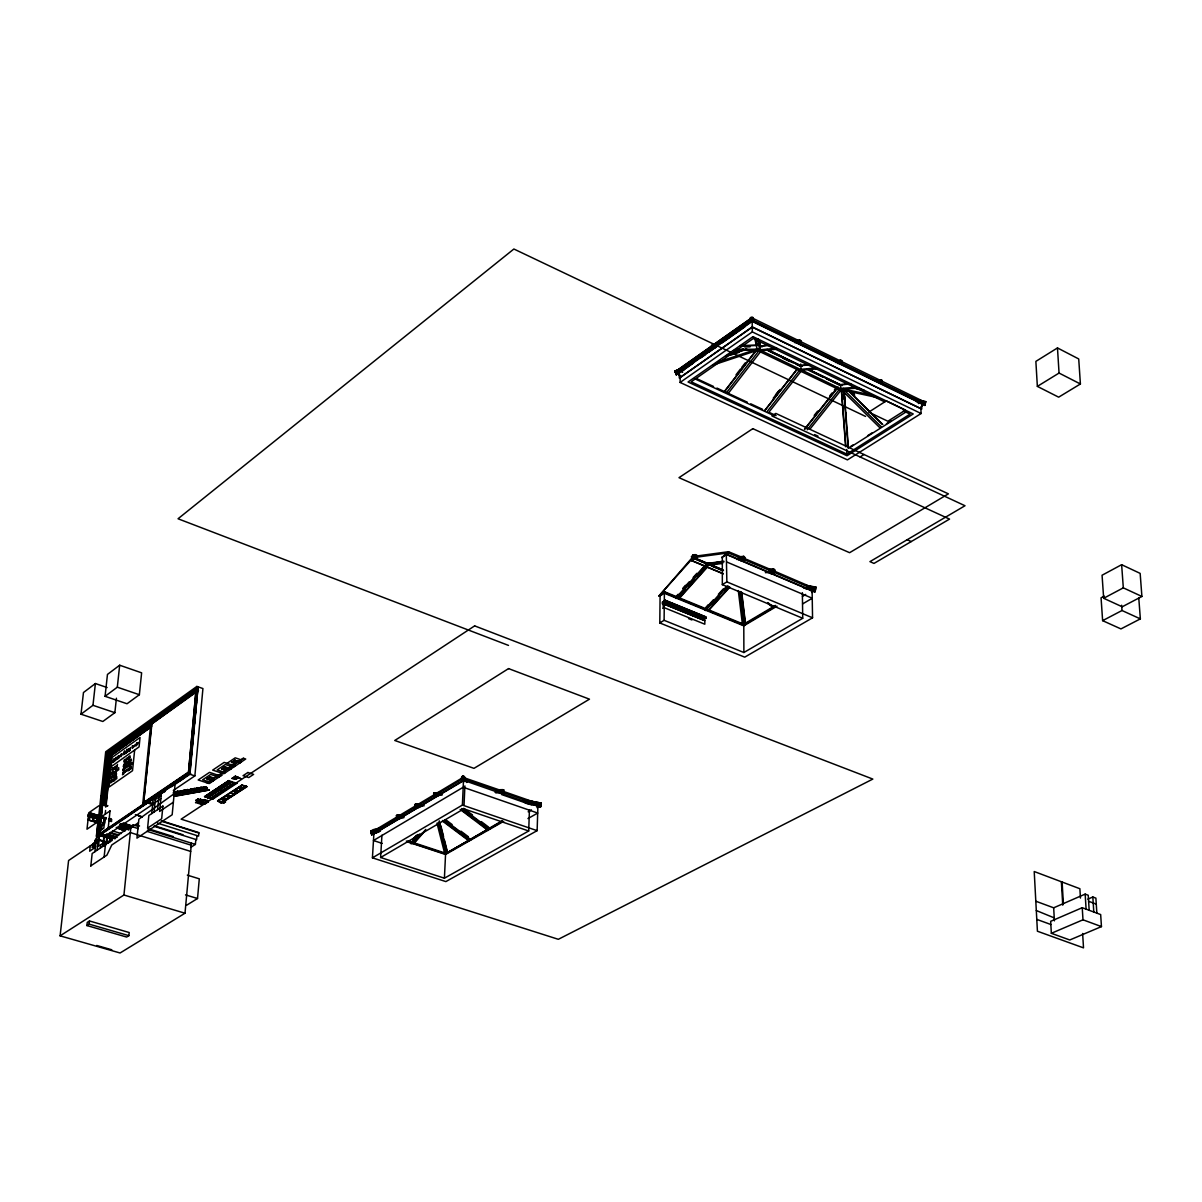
<?xml version="1.0" encoding="UTF-8"?>
<svg xmlns="http://www.w3.org/2000/svg" width="1202" height="1202" viewBox="0 0 1202 1202"><rect width="100%" height="100%" fill="white"/><g stroke="black" fill="none" stroke-linecap="round" stroke-linejoin="round"><path stroke-width="1.5" d="M100.683 826.255L102.696 824.031M802.365 592.691L802.726 618.279L722.327 584.653L722.327 557.187M173.839 793.575L173.809 795.108L175.762 795.799L209.223 790.014L175.808 796.115L173.524 795.393M664.811 602.112L665.187 600.399L705.679 616.942L705.739 618.519L705.739 616.806L665.262 600.264L662.317 602.082L662.302 603.81L664.886 601.811M174.515 791.923L177.025 792.674M704.537 618.234L705.679 616.942M663.173 604.471L664.33 603.765L704.823 620.277L704.823 624.214L664.225 607.671L663.203 608.302M663.669 602.908L664.03 601.962L704.327 618.068M177.355 791.247L175.161 792.073M177.46 791.322L180.991 791.757L179.624 791.532M177.821 791.262L179.789 792.193L176.198 792.403L177.791 792.388M698.227 556.18L693.148 554.783L691.36 556.781L692.006 557.863M679.776 377.804L752.287 327.154L921.288 408.875M920.897 408.89L921.078 413.518L847.44 459.885L680.137 382.446L680.167 377.774M181.833 790.901L184.522 790.03M752.212 326.869L921.769 409.071L921.814 403.436L752.152 320.934L679.1 372.395L679.295 378.059L752.242 326.914M184.146 790.15L186.475 791.021L182.869 791.232L184.567 791.352M726.834 554.377L721.651 557.623L726.293 554.107L812.116 590.708L812.552 617.813L744.729 657.148L659.793 622.952L660.093 595.861L665.052 591.955L743.662 624.229L775.425 605.417M662.377 594.524L662.377 593.623M663.339 604.381L663.143 608.422L664.285 607.716M663.219 602.382L663.414 601.496M663.459 601.781L663.684 604.846L663.955 602.728M664.12 604.05L704.763 620.638L664.255 604.215L663.249 604.846M664.165 601.03L705.739 618.519M659.793 622.952L664.105 620.307L664.39 593.262L743.798 625.836L777.018 606.169M660.093 595.952L665.052 591.955M665.262 600.264L665.067 602.082M105.235 819.614L104.364 818.832M190.532 790.646L190.487 792.193L192.62 793.125M184.507 790.09L187.046 790.916M379.937 828.463C366.745 829.049 368.503 836.802 380.508 830.852M197.549 787.791L195.926 788.587L198.405 788.843M194.589 788.347L199.878 788.662L197.819 787.626M193.732 789.744L191.073 788.797M111.47 821.221L109.427 820.26M463.867 781.721L461.598 779.061L462.695 778.806L462.424 777.769L435.605 793.861L435.86 794.883L462.71 778.836L461.568 777.228L461.823 779.813L464.393 779.707L464.558 777.108M207.225 787.656C204.205 786.153 201.605 787.355 205.121 787.671M536.933 805.776L537.91 806.196L537.129 830.657L445.867 881.592L372.425 857.837L373.882 833.767L463.927 780.534M381.935 835.195L380.613 857.507L444.409 878.196L528.715 830.988L529.421 810.013M372.425 857.837L462.394 805.07L463.506 780.278L537.91 806.272M464.032 805.28L464.904 785.913M406.321 841.069L445.326 853.946L502.271 820.696M444.409 878.196L445.551 854.472L503.683 821.342M90.135 813.018L100.427 816.248L90.18 812.913C89.294 816.804 84.14 814.911 95.093 817.796M184.853 792.974L185.303 792.974A2.599 1.112 5.1 0 0 186.46 792.524L186.611 792.403A2.344 1.007 5.1 0 0 186.731 792.208L186.535 791.787M194.784 791.201L195.46 791.201A2.464 1.067 5 0 0 196.347 790.871A2.674 1.157 5 0 0 196.797 790.39L196.572 790.03M103.748 822.709L104.559 818.953M186.52 905.286L197.519 898.51L199.292 878.827L187.332 875.146M190.727 847.395L195.385 844.405L195.836 839.462M197.008 835.6L196.632 839.717L153.826 826.225M99.856 834.458L189.495 773.727L197.909 688.641L197.203 687.559L198.075 686.853L105.956 753.624L107.534 753.609L197.398 689.016M160.452 793.651L189.781 773.788L191.659 753.549M192.004 749.868L192.861 740.672M193.206 736.991L194.063 727.796M194.408 724.115L196.467 702.043M196.812 698.362L197.669 689.167M197.909 688.641L189.931 774.283L171.495 786.769M173.328 790.435L194.859 775.906L202.928 688.551L196.858 686.432L105.716 751.746L96.551 836.322L188.684 773.878L196.858 686.432M93.395 846.524L92.854 843.744L94.988 842.317L95.394 839.762L95.048 842.647L68.589 860.512L60.1 935.847L120.08 952.991L185.003 913.219L191.434 843.158M188.534 772.06L195.866 691.976L188.534 772.06L143.654 802.455L151.918 723.784L195.986 692.322M175.207 783.028L172.171 814.761L136.953 838.125L138.876 819.163L175.101 793.019L173.328 792.388M536.633 806.422L540.449 807.158L541.185 803.086L522.81 799.51M157.612 809.637L159.145 793.891M161.489 792.313L159.626 811.425L173.358 802.23M151.752 813.559L153.315 797.858M155.058 796.671L154.757 799.811L161.188 795.454M154.096 811.981L155.644 796.28M135.991 824.647L139.537 825.969M128.884 935.667L129.215 932.527L89.474 920.972L87.25 922.385L86.905 925.555L126.646 937.049L128.884 935.667L89.143 924.128L86.905 925.555M142.602 805.505L150.896 722.702L152.504 723.243M143.639 803.041L188.819 772.39L143.609 803.131L151.662 723.409M134.654 750.033L132.52 770.707L108.991 787.115L112.192 757.32L140.048 737.502L139.071 746.908L111.185 766.636M136.367 745.766L136.622 743.167M60.1 935.847L123.941 895.009L130.988 826.33L138.305 828.629M133.016 826.961L133.227 824.888L138.515 826.54M124.542 750.919L124.452 754.18M124.948 753.849L125.233 751.25M123.49 770.317L123.761 767.702L122.92 770.121M124.602 763.796L124.497 765.809L125.083 764.953M125.399 759.499L125.309 761.527L125.879 760.671M124.061 773.667L124.332 771.038L123.836 771.939M125.038 765.509L125.263 763.33M125.834 761.212L126.06 759.048M126.465 752.768L126.841 749.297M125.549 765.824L125.864 762.909M127.187 752.272L127.457 749.672M126.45 760.776L127.096 757.696M127.908 751.761L128.178 749.162M126.886 764.202L127.111 762.023M128.704 751.19L128.884 748.816L128.178 749.657M128.614 756.554L128.359 759.318M127.923 770.963L128.148 768.784M128.854 762.819L129.08 760.641M130.477 747.524L129.38 751.34M128.659 766.696L128.884 764.517M129.621 758.537L129.921 755.622M128.584 770.497L128.734 768.499L128.088 769.34M129.531 762.338L129.681 760.355L129.02 761.197M129.32 766.23L129.47 764.247L128.824 765.073M129.26 770.031L129.41 768.033L128.764 768.874M130.192 761.873L130.342 759.889L129.696 760.716M129.996 765.764L130.147 763.781L129.5 764.607M129.846 769.611L130.071 767.432M130.582 765.343L130.808 763.165M130.522 769.145L131.183 766.666L131.183 768.679M131.258 764.878L131.919 762.399L131.919 764.412M139.357 694.726L141.626 672.835L119.674 665.217L107.459 674.427L105.07 696.304L127.036 703.756L139.357 694.726L117.315 687.183L105.07 696.304M104.814 845.862L105.04 843.804M111.606 782.367L111.891 779.722M112.823 774.088L113.048 771.924M113.349 770.016L113.574 767.853M104.123 857.011L105.445 844.615L92.163 853.525L90.796 866.071M113.018 777.664L113.243 775.5M106.001 844.871L106.918 836.246L115.347 838.35M106.738 842.782L107.474 835.871M113.334 781.165L113.574 779.001M114.746 769.025A12.576 5.093 -71.3 0 1 114.791 768.499L114.791 767.041L114.28 767.762M115.948 757.395L116.053 760.04M114.445 775.14L113.724 777.078L114.581 773.878M115.287 768.649L115.512 766.485M114.821 778.115L113.859 781.18M115.152 773.788L115.242 776.011M115.482 772.225L115.783 769.31M115.948 768.183L116.038 766.14L115.452 767.026M115.167 779.888L115.482 776.973M115.632 775.831L115.948 772.916M116.294 769.656L116.188 771.669L116.759 770.813M117.886 758.853L118.157 756.268M115.828 779.422L115.918 777.378L115.347 778.265M116.294 775.365L116.459 773.382L115.873 774.073M116.699 771.353L116.94 769.19M117.36 765.659L116.639 767.597L117.496 764.397M109.833 841.866L110.389 836.577M116.714 776.417L116.789 778.641M110.223 840.168L110.599 836.637L109.923 837.088M118.863 758.162L119.133 755.577M118.667 767.597L118.758 769.806M121.011 756.644L121.282 754.06M95.228 845.412L95.875 839.056L97.362 836.201L100.923 805.415M95.439 845.352L92.133 847.575L92.704 844.24M95.619 843.038L93.395 844.555L96.671 842.933L95.258 842.497L95.829 839.462M94.913 851.677L95.965 842.031M101.058 797.287L101.629 795.258M97.647 833.617L97.723 834.819M102.41 796.58L101.479 798.684M97.407 836.502L97.407 837.148M104.153 794.252L101.719 795.949L101.284 802.004M97.708 835.375L98.354 832.971M106.708 753.864L98.038 833.933M97.978 835.901L101.178 805.235M102.35 795.454L101.554 801.824M98.309 834.819L98.369 836.547M101.133 809.427L107.173 753.534M89.143 924.128L89.474 920.972M97.122 850.19L98.128 840.949M102.11 803.853L107.534 753.609M103.312 794.086L102.726 801.013M98.985 836.066L99.12 835.285M99.12 834.413L99.45 833.662M100.938 832.956L189.24 773.096L197.008 689.873L108.09 753.444L99.481 832.971M104.724 836.352L99.496 834.759L102.621 804.243L107.955 805.746M103.868 794.507L102.981 800.832M99.781 831.994L98.579 846.163L103.026 843.188L106.542 844.27M103.522 797.272L104.273 793.425M100.006 834.684L99.946 835.48M103.943 799.195L104.739 791.833M105.13 788.151L105.926 780.789M106.317 777.108L107.113 769.746M107.519 766.065L108.3 758.717M101.163 826.18L100.713 830.251L103.823 828.148L104.739 819.268M150.1 724.791L109.397 753.864L103.868 805.13L107.339 806.181L102.17 804.544L98.339 839.747L94.808 842.121L98.248 839.612M101.599 829.65L102.05 825.564M117.315 687.183L119.674 665.217M102.726 825.098L103.612 821.898M104.664 805.13L110.208 753.624L150.821 724.626M100.442 847.966L100.803 844.675M102.786 824.903L103.071 822.333M105.025 805.49L110.539 754.24L151.422 725.242M107.128 687.544L95.394 683.532L83.464 692.532L81 714.198L102.831 721.485L114.866 712.681L116.414 698.212M104.544 818.862L103.477 822.784L104.664 821.943M105.19 805.55L110.689 754.3M105.641 806.858L111.26 754.946L150.581 726.909M104.138 822.243L103.928 824.211L104.424 822.243M105.19 814.16L105.581 810.479M105.986 806.797L111.501 755.322L150.22 727.721M104.484 824.106L104.709 819.674M102.666 846.478L104.153 835.15L103.071 845.156M110.764 782.953L111.05 780.308M111.636 774.929L112.432 772L111.756 773.697M88.948 813.844L88.813 816.849L89.444 813.499L99.796 816.699M89.489 813.469L89.985 814.31M89.534 817.12L89.203 820.185L89.91 817.044M93.065 817.105L92.719 820.23L98.309 821.507M90.27 845.877L89.684 851.196L95.379 847.365M95.544 816.398L93.591 815.467M94.718 844.435L94.402 846.839M81 714.198L92.96 705.304L95.394 683.532M94.928 817.946L88.062 815.797L88.227 814.265L90.18 812.913M127.743 762.489C129.681 758.762 126.375 764.878 128.404 762.729M130.808 760.325C132.716 756.449 129.47 762.804 131.484 760.565M112.237 780.834C114.16 777.123 110.884 783.193 112.898 781.075M116.564 758.477C118.878 754.03 114.941 761.317 117.36 758.762M811.08 591.114L814.971 591.79L815.827 587.072L806.527 585.464M924.669 405.405L925.81 401.618L918.223 399.92M112.838 775.335L111.44 778.761L111.365 776.372M815.677 589.401L814.716 591.745L815.572 587.027L815.857 588.018M814.971 591.79L815.196 587.628M769.55 569.417L773.382 568.937L771.789 572.197L774.313 573.189L770.557 573.639M774.043 572.437L774.313 571.235M774.148 573.204L774.479 569.417L772.42 569.447M723.499 570.244L709.631 564.459L706.34 566.503M738.133 557.022L743.768 556.286L742.16 559.561L738.509 560.042M742.941 559.17L743.212 557.968M743.843 559.396L744.113 558.194M744.549 560.583L745.345 557.788L743.602 556.316M708.849 563.783L708.654 564.7L709.631 564.579L694.771 558.314L691.571 560.673L692.277 558.72M728.277 552.92L728.547 551.703L743.512 557.923L743.227 559.14L728.277 552.92L693.855 557.533L722.552 569.643M707.001 564.008L693.794 558.434L694.921 554.798M707.152 563.468L723.829 561.169M707.647 563.407L723.92 561.935M525.815 802.711L540.254 805.52C541.396 799.27 541.125 808.901 539.848 806.001L540.524 803.657M540.449 807.158L540.329 804.288M523.651 802.11L540.239 805.325L540.074 804.183L502.962 791.247M495.81 792.659L501.55 792.524L502.872 789.639L495.6 789.834M502.406 791.051L502.151 792.103L463.521 778.716M503.217 791.247L503.773 792.584M503.593 793.275L503.773 789.999M464.047 778.821L464.288 777.814L502.661 791.051L501.595 791.817M125.023 759.318L124.257 762.308L124.031 760.025M402.745 814.866L397.021 815.196L398.343 817.916L396.87 818.787L396.51 815.587M419.077 807.534L415.201 807.744L415.021 804.514M440.112 792.539L434.358 792.839L435.71 795.589L434.012 796.505L433.652 793.26L435.109 793.23M434.192 796.505L433.832 793.245M815.827 587.072L814.956 589.506L803.627 587.538M879.804 380.223L879.383 381.695L841.37 363.184L841.956 361.682M880.255 379.832L879.293 382.627L880.074 379.832L881.907 380.208L880.705 379.727M882.328 380.839L881.366 383.633L881.727 380.223M839.958 360.284L839.327 363.094L839.958 360.284L841.806 360.675L837.974 361.006M122.754 772.616L123.4 771.804L122.499 774.749L123.295 774.208M798.293 342.224L798.879 340.707M798.999 340.331L798.188 343.171L799.811 340.211L801.313 341.368L800.517 344.208M835.54 362.478L839.432 362.148L800.442 343.276L801.043 341.759M800.727 364.056L800.262 365.663L809.908 364.957M113.739 771.954L114.46 771.789A2.073 0.841 -71.3 0 1 114.385 772.36L113.619 772.886A1.938 0.781 -71.3 0 1 113.664 772.345M127.217 758.747L127.953 758.567A2.073 0.841 -71.2 0 1 127.878 759.138L127.096 759.679A1.953 0.796 -71.2 0 1 127.142 759.138M759.363 342.946L759.649 346.131L769.205 345.049M105.761 818.968L106.137 817.751M111.455 821.582L109.352 820.936L110.659 818.487M110.404 820.41L111.065 819.283M93.606 817.165L93.966 815.963L98.759 816.879L97.272 821.041M93.801 817.225L94.162 816.023L97.362 816.639M97.482 817.811L96.716 821.011L98.714 821.492M97.858 816.609L99.946 816.924M98.579 818.156L98.955 816.939M99.435 818.562L89.173 814.986M541.185 803.086L522.765 799.736M115.542 771.684L114.941 772.525L115.647 770.572M126.541 752.136L125.819 753.143L126.676 750.799M129.681 757.996L129.065 758.838L129.786 756.884M114.596 779.888L114.055 780.504L114.761 778.641M130.282 749.432L129.561 750.409L130.417 748.155M811.771 592.511L814.926 589.957M814.716 591.745L815.226 589.401L815.482 590.107M925.81 401.618L924.578 403.857M125.804 763.435L126.405 762.594L125.714 764.667M114.13 761.527L115.317 758.297M117.946 770.136L117.3 770.106A2.479 1.007 -71.3 0 1 117.36 769.626L118.096 768.754M540.569 805.039L537.039 807.684M114.791 768.529L114.205 769.355L114.866 767.838M131.424 763.255L130.748 763.721M130.687 767.522L130.026 767.988M711.419 345.65L712.591 348.37L711.734 344.974L713.417 344.373L714.394 347.093L712.636 344.328L716.542 344.238M234.51 776.928L233.398 777.634M156.711 796.37L155.975 796.055M113.439 771.654L113.288 771.849A2.975 1.202 -71.3 0 0 112.988 772.48M127.517 761.752L127.397 761.873A3.005 1.217 -71.2 0 0 127.066 762.579M923.527 403.166L924.413 401.949M916.345 401.603L923.887 403.241L924.774 402.024L753.323 318.515L753.444 320.408L798.459 342.209L794.657 342.585M736.015 374.814L740.537 368.969M741.799 367.316L745.225 362.899M724.04 391.912L756.419 349.842M724.551 391.612L756.674 350.052M726.714 392.393L758.988 350.653M728.427 393.189L760.701 351.48M775.485 394.992L778.911 390.62M773.202 398.268L780.113 389.448M764.727 410.513L797.422 368.819L764.622 410.799M767.357 411.249L799.525 370.261M769.04 412.031L801.208 371.072M814.19 415.426L817.615 411.114M829.665 395.954L832.039 392.979M834.338 390.079L836.682 387.119M804.469 429.234L837.148 388.006M804.919 429.024L838.215 387.164M807.173 429.79L839.447 389.253L841.084 390.049L809.968 429.114M94.372 845.817L95.258 842.497L99.27 839.792L108.045 842.512M121.763 753.714L121.567 753.954A3.576 1.442 -71.2 0 0 121.222 754.706M113.965 767.582L113.844 767.717A2.975 1.202 -71.3 0 0 113.514 768.409M137.103 742.821L136.968 742.986A3.606 1.472 -71.1 0 0 136.562 743.828M412.737 839.507L416.358 835.405M412.812 840.018L417.62 834.579M410.543 843.534L417.695 835.45M412.001 842.542L419.438 834.113M411.339 843.804L414.149 840.634M412.226 843.609L418.401 836.607M413.879 842.902L425.793 829.425M414.134 843.248L425.313 830.612M195.926 800.367L198.014 798.999M97.212 836.442L99.105 835.345M682.946 588.169L685.456 585.374M675.599 597.078L678.108 594.284M683.112 588.695L689.362 581.708M693.118 577.516L696.875 573.324M675.779 598.025L705.183 565.195M676.035 598.506L706.1 564.955M677.883 597.018L680.332 594.284M680.753 593.818L684.494 589.641M688.235 585.464L694.471 578.508M696.98 575.713L701.968 570.154M702.389 569.673L704.853 566.938M682.601 592.676L685.095 589.897M688.851 585.72L691.345 582.94M679.37 597.634L707.557 566.202M679.656 598.07L707.212 567.344M203.574 803.327L205.362 803.672M208.277 801.839L205.196 803.853M204.58 796.61L212.784 799.075M705.92 607.356L708.354 604.666M706.1 607.866L713.447 599.753M718.36 594.344L723.258 588.935M236.824 783.328L212.634 799.255M705.213 609.985L726.489 586.516M705.394 610.556L727.916 585.705M711.359 604.531L719.487 595.561M724.385 590.152L726.834 587.462M712.951 603.689L715.445 600.925M708.699 609.684L711.148 606.98M711.569 606.514L729.524 586.726M708.88 610.24L729.719 587.282M461.598 777.273L462.439 776.312L464.588 777.153M758.762 349.196L759.784 348.174L759.769 344.764M179.879 793.636L178.076 794.116M112.582 769.265C113.063 764.382 113.063 772.676 112.207 769.535M208.487 778.145L210.125 779.302M118.637 755.938L118.487 756.103A3.576 1.442 -71.2 0 0 118.096 756.929M198.736 800.682L200.268 801.899M206.909 795.063L210.245 795.844L207.585 794.612M211.702 791.893L215.113 792.449L212.393 791.442M219.876 789.489L217.216 788.242M224.894 786.333L222.054 785.026M235.472 779.061L233.699 778.415M232.948 761.662L235.307 762.864L237.095 761.377M106.046 752.828L198.045 687.183M105.956 753.624L197.939 687.619M114.911 748.891L120.936 744.594M128.449 739.215L132.956 736M143.489 728.472L149.499 724.175M196.407 691.45L151.918 723.784M151.587 726.339L111.501 755.322M114.04 758.702L112.868 762.368L113.709 761.767M113.033 760.776L113.844 760.19M675.9 371.298L750.439 318.695L750.484 320.724L750.364 317.689L753.263 317.613L753.353 320.558L750.529 320.468L676.831 372.425L675.9 371.298L712.11 345.755L712.621 347.198L716.377 347.228M750.484 318.815L713.192 344.989L713.913 346.416M678.003 372.755L752.046 320.453L922.971 403.587L918.448 401.964M679.34 372.695L752.182 321.4L752.046 320.453M684.434 369.39L693.479 363.019M701.036 357.7L705.559 354.515M708.579 352.396L717.639 346.011M722.162 342.825L744.804 326.884M122.92 770.136L123.806 769.52M680.137 382.446L752.302 331.902L752.182 321.4L921.573 403.767M110.93 781.54L111.756 780.954M101.569 795.604L104.213 793.651M102.951 796.19L103.838 795.589M101.479 797.933L102.29 797.362L101.479 798.128M102.906 796.941L103.718 796.37M102.906 797.136L103.718 796.43M196.437 790.826L196.362 790.886A2.374 1.022 5 0 1 195.46 791.201M98.925 805.746L88.798 812.762L86.995 829.2L97.137 822.243M758.432 349.166L736.751 349.512M88.197 819.869L89.294 815.948L88.542 816.474L94.102 818.141M103.507 824.302L103.192 825.203M100.818 826.27L104.469 823.851M99.075 832.64L98.203 839.642L106.888 842.317M97.542 834.293L98.354 833.527M98.97 833.317L99.781 832.565M99.511 833.407L114.445 838.62M151.302 798.143L145.277 802.23L153.405 804.829M98.91 834.338L103.207 834.594M99.916 833.467L115.557 838.29M97.362 836.276L98.91 835.285M101.779 833.392L157.357 795.739M108.901 828.629L115.257 824.392M120.996 820.44L127.277 816.248M131.559 813.273L136.292 810.133M139.116 808.165L143.654 805.085M154.487 797.933L153.39 797.812M154.998 797.467L156.005 796.851M163.547 791.802L164.419 791.201M97.152 836.983L98.729 835.931M142.557 806.076L147.215 802.936M164.328 791.472L165.095 791.532L163.502 790.946M179.759 780.894L184.402 777.739M97.092 837.283L99.736 835.42L108.42 838.094M100.818 834.624L153.06 799.255M160.737 794.056L165.35 790.931M95.92 842.437L99.225 840.213L108 842.918M152.684 804.123L160.888 798.594M105.641 836.111L153.33 803.928M188.519 789.729L191.313 790.165M191.869 789.143L194.288 789.564M94.793 846.944L95.634 846.388M142.257 816.774L135.36 814.595M178.497 791.487L183.125 791.607L180.21 792.043M102.801 845.246L133.227 824.888M198.585 787.956L201.035 788.031M201.936 787.37L202.838 787.4M185.183 790.315L187.888 789.519M107.714 843.338L112.297 840.273M135.24 824.888L138.29 822.829M227.043 763.315L235.231 757.831L240.926 759.739M189.495 789.789L191.238 788.933M206.909 778.986L210.56 776.582L207.06 778.956M231.415 762.534L235.141 760.04M193.597 789.353L192.846 789.203L194.018 788.437L196.512 789.263L192.921 789.474L194.619 789.594M227.028 767.928L225.54 767.567L227.268 768.243C227.178 770.933 220.672 767.973 224.774 769.46M205.873 782.472L207.54 781.36M215.534 776.026L217.216 774.899M220.387 772.661L222.07 771.534M224.834 769.596L221.709 768.949M227.779 767.913L230.709 768.919M230.168 766.125L231.881 764.983M234.706 763.27L232.181 762.173L234.66 760.505L237.665 761.287M224.894 770.016L228.11 767.883M234.781 763.42L238.011 761.257M208.337 781.631L210.906 779.918M216.465 776.582L211.372 779.587L213.701 780.383M233.579 767.207L225.285 764.502L217.201 769.911L222.851 771.789L227.854 768.454L230.273 769.22L227.824 768.484M228.365 768.138L230.964 766.395M232.722 765.208L243.24 758.192L245.704 759.018L223.737 773.772L212.679 770.106L224.158 762.399L235.231 766.11M221.574 773.066L228.049 768.739L230.138 769.505M229.011 768.108L237.891 762.173L239.949 762.849M243.645 758.327L238.913 761.482L240.971 762.173M199.502 788.001L200.734 787.265L203.228 788.076L199.622 788.287L200.734 788.242M207.075 782.878L211.071 780.203L213.145 780.954L209.208 783.569L198.21 779.963L209.524 772.36L220.657 776.041M223.302 772.03L228.095 768.829M213.1 780.864L222.25 774.974L219.996 774.238L211.988 779.572L214.016 780.248M90.811 865.861L106.918 855.148L111.756 845.006L130.342 832.58L190.667 851.407M205.196 796.205L208.517 796.235M208.502 794.822L210.921 794.657M210.876 793.2L213.325 793.065L211.071 792.313M213.25 791.592L215.729 791.472L214.542 792.253M215.684 790.014L218.148 789.879M219.5 788.978L218.388 788.602L220.567 788.272M221.934 787.37L220.807 786.994L222.986 786.679L220.732 785.913M224.353 785.777L223.226 785.387L225.42 785.071M226.787 784.17L225.66 783.779L227.854 783.464M229.236 782.547L228.11 782.171L230.288 781.841L228.034 781.09M195.535 802.59L200.659 799.195M228.756 780.609L229.717 780.969L228.801 780.579L204.55 796.625L210.47 798.564L234.69 782.622M196.647 802.08L199.983 799.961L203.814 800.517M208.652 796.145L207.706 797.377L209.749 796.175L206.714 795.183M211.056 794.567L208.832 795.003M216.961 790.661L219.14 789.819M219.38 789.068L220.702 788.196M221.799 787.46L223.993 786.619M224.218 785.853L225.555 784.981M229.101 782.637L231.445 781.841M237.155 777.363L237.981 777.424M203.333 800.352L200.464 802.215L203.454 803.131M210.095 795.799L212.213 794.702L209.118 793.605M214.903 792.629L216.961 791.412L213.926 790.42M219.38 789.819L217.307 791.021L214.797 789.834M219.726 789.429L221.799 788.212L218.764 787.22M224.579 786.228L226.727 785.116L223.617 784.004M232.166 778.34L235.397 779.302L238.191 777.318L240.761 778.596M207.661 797.647L231.926 781.706M201.62 802.034L203.844 800.577M204.145 800.382L205.061 799.766M208.006 797.752L232.256 781.826M235.892 779.392L238.191 777.889M210.425 798.534L234.6 782.592M201.47 804.514L206.323 801.313M206.564 801.163L207.6 800.472M241.332 785.417L246.921 786.709L222.49 802.47L217.592 800.878L242.083 784.966M217.832 800.953L242.308 785.101M237.305 789.789L237.11 789.999M230.363 792.614L234.525 794.552M221.559 802.155L245.899 786.333M220.958 802.876L246.064 786.378M222.145 802.29L226.622 799.495M226.352 799.39L229.372 797.407M232.782 795.393L234.059 794.492M234.285 794.357L238.477 791.457M241.797 789.579L238.627 791.367M241.857 789.398L244.592 787.46M244.998 787.415L246.59 786.424M221.363 803.011L246.665 786.514M221.919 803.026L219.034 802.14M223.557 803.101L225.585 801.839M218.298 800.517L224.113 802.936M918.403 403.541L919.5 402.79L918.523 403.196M850.28 446.693L853.42 444.71M867.574 435.725L872.291 432.735M886.46 423.765L891.178 420.775M849.904 447.535L906.759 411.505M920.852 406.772L923.617 404.713M884.792 401.934L753.263 338.528L691.195 381.815L846.854 454.086L910.079 414.119L903.333 410.874M860.091 456.955L863.983 454.506M1057.475 347.934L1035.869 361.381L1037.356 386.383L1058.661 397.171L1080.403 383.979L1078.72 358.947L1057.475 347.934L1059.052 373.056L1080.403 383.979M663.324 601.871L664.24 601.3M502 790.105L503.893 789.999L496.621 790.195M209.388 777.544L213.085 777.919M1037.356 386.383L1059.052 373.056M722.327 584.653L726.864 581.873L812.552 617.813M704.823 618.038L704.522 619.3L664.03 602.773M397.201 815.181L396.329 815.602L402.054 815.272M396.45 817.105L396.705 818.111L403.902 817.691M397.922 816.218L397.622 817.555L403.451 817.225M414.945 806.031L415.216 807.053M416.448 805.13L416.147 806.497L424.201 805.746M433.757 794.777L434.012 795.814M435.274 793.876L434.974 795.243L442.381 794.853M397.697 816.519L415.832 805.671M416.208 805.445L434.643 794.432M397.622 817.555L403.632 816.909M434.974 795.243L441.404 794.597M378.435 829.455L370.772 831.559L371.794 834.894L371.719 833.362L397.021 818.096L396.765 817.075L371.373 832.265L370.742 830.973M397.952 817.54L416.087 806.707M416.478 806.467L434.914 795.454M415.201 807.744L420.835 806.737M434.012 796.505L439.346 795.393M373.867 833.842L463.506 780.278M665.052 592.856L743.662 625.13L775.44 606.319M802.47 596.402L805.686 594.419M802.575 603.93L812.236 598.25L726.849 562.04M380.613 857.507L463.882 808.841L528.715 830.988M664.105 620.307L743.888 652.506L802.726 618.279M233.894 761.031L235.547 760.956M445.281 853.811L502 821.462M445.326 853.946L502.241 821.492M528.174 811.801L531.419 809.878M527.948 818.577L537.7 813.063L463.191 787.25L373.461 840.529L382.191 843.383M1121.631 564.7L1102.069 575.232L1103.661 598.28L1122.217 606.785L1141.9 596.462L1140.157 573.384L1121.631 564.7L1123.314 587.853L1141.9 596.462M228.861 783.403L227.013 784.621L229.101 783.388L226.051 782.397M226.577 785.071L223.151 784.305M221.559 788.227L218.298 787.52M216.721 791.412L213.475 790.721M214.317 793.004L212.499 794.206L214.557 793.004L211.522 792.013M209.509 796.19L206.263 795.484M1104.277 596.102L1101.062 597.815L1102.625 620.653L1120.94 628.916L1140.352 618.88L1138.76 597.785M1103.661 598.28L1123.314 587.853M1102.625 620.653L1122.007 610.511L1140.352 618.88M179.338 793.966L179.444 793.921A3.035 1.307 5.1 0 0 179.804 793.696A2.539 1.082 5.1 0 0 180.075 793.32L178.828 792.869A2.599 1.112 5.1 0 0 177.595 793.696M1035.808 901.215L1053.673 907.811L1085.166 894.108L1088.231 895.265L1089.177 910.29M1087.855 899.156L1092.828 896.992L1095.893 898.149L1096.855 913.144M1082.236 907.705L1050.668 921.318L1051.344 933.308L1069.78 939.979L1101.453 926.607L1100.671 914.572L1082.236 907.705L1082.987 919.8L1101.453 926.607M153.09 802.455L151.542 803.116L147.47 801.809M1051.344 933.308L1082.987 919.8M103.342 823.761L103.267 825.338L103.387 823.866M680.557 369.074L674.983 370.922L676.2 374.799L675.9 372.47L681.158 370.727M680.467 369.179L674.938 371.012L676.456 374.708M678.905 369.961L675.374 371.133L675.674 372.725M738.013 350.683L743.302 348.926M675.088 371.809L675.254 370.832L676.2 374.799M675.284 372.515L675.359 371.719M726.729 355.582L746.006 349.166M676.831 372.425L684.163 369.991M726.008 356.108L746.938 349.151M677.943 372.68L682.285 370.516M730.621 355.131L739.41 352.216M676.2 374.062L679.701 372.905M676.2 372.89L677.477 373.897L676.561 372.77M717.714 362.178L759.784 348.174M712.666 365.198L758.222 350.052M182.734 790.991L185.003 791.201M186.085 790.405L188.353 790.615L186.686 790.045M179.113 794.041L179.233 794.011A2.043 0.871 5.1 0 1 178.752 794.131L178.512 794.146M461.823 779.813L464.393 779.707M202.402 789.969L202.522 789.939A2.81 1.217 4.9 0 0 203.454 789.338L202.252 788.752A2.614 1.127 4.9 0 0 201.004 789.594L202.161 790.014M370.787 831.183L378.239 829.155M371.133 832.115L376.511 830.657M371.794 834.894L371.193 831.423M371.133 833.136L380.223 830.657M371.493 833.422L378.81 831.649L371.298 833.812M378.765 832.1L371.703 834.023L371.253 832.28L371.658 833.602M225.525 783.103L226.787 783.118M223.091 784.711L224.353 784.726M220.672 786.318L221.934 786.333M218.238 787.911L219.5 787.941M213.415 791.111L214.677 791.141M211.011 792.704L212.258 792.734M208.607 794.297L209.869 794.312M206.203 795.874L207.465 795.904M197.353 788.812L196.948 789.098M182.884 791.652L179.999 791.216M192.921 789.879L190.036 789.459M202.973 788.121L200.088 787.701M180.811 790.826L183.696 791.502M200.929 787.295L203.799 787.971M182.644 791.096L183.981 791.171M182.719 790.931L183.32 790.976M185.979 790.51L187.542 790.736M186.55 790.375L189.826 790.435L187.317 789.624M189.33 789.924L191.704 790.03M196.948 788.692L198.014 788.993M199.382 788.151L200.313 788.166M202.747 787.565L204.445 787.866M173.524 793.215L176.454 792.779L173.959 791.968M173.479 793.41L207.029 787.565M173.779 793.515L207.27 787.701L207.24 789.263L173.839 795.153M176.664 791.802C181.006 792.689 173.148 791.607 177.565 792.509M728.547 551.703L694.125 556.346L697.37 557.713M694.26 556.451L693.99 557.638M693.794 558.434L694.771 558.314M742.791 556.796L742.31 559.546L744.714 560.568L740.898 561.064M736.781 559.486L742.34 558.765M708.068 563.723L717.489 562.491M708.654 564.579L709.631 564.459M715.115 563.633L718.811 563.152M709.871 565.075L722.642 563.422M193.702 789.173L195.055 789.444M185.303 792.974L185.424 792.959A2.629 1.127 5.1 0 0 186.52 792.449A2.449 1.052 5.1 0 0 186.746 792.148M768.769 569.898L772.586 569.432M768.829 570.109L772.495 569.658M774.479 569.417L774.944 570.439M766.56 572.062L771.969 571.401M765.404 572.693L770.993 572.002M767.958 572.708L771.954 572.182M796.009 340.587L799.811 340.211M799.646 340.226L800.893 340.737M769.145 345.335L760.235 346.206L758.342 339.129M759.484 343.757L760.265 349.782L776.627 348.219M776.522 349.226L761.963 350.608L760.265 349.782M840.754 360.164L842.241 361.306L841.445 364.116M807.729 364.867L800.307 365.513L768.529 350.218M837.659 363.5L841.535 363.169M800.938 365.724L800.983 369.284L815.632 368.052M817.315 368.864L802.666 370.096L800.983 369.284M876.393 380.117L880.871 379.712M876.063 380.508L879.984 380.208M847.59 384.084L840.108 384.655L808.961 369.675M840.063 384.805L850.821 383.994M840.649 384.88L840.724 388.411L855.539 387.329M859.039 387.976L842.362 389.208L840.724 388.411M752.527 317.268L751.07 317.268M750.394 318.169L753.278 318.004M750.454 319.897L753.323 319.732M401.438 815.362L397.577 815.587L398.162 817.916L396.69 818.802L400.476 818.577M399.079 817.676L402.775 817.465M419.423 803.883L415.546 804.108L416.884 806.842L415.381 807.729L414.615 805.4M420.565 804.213L414.84 804.529L416.283 804.499M415.772 806.722L421.992 806.166M433.652 793.26L438.775 793.035M231.235 768.784L224.909 766.891M462.485 776.357L463.672 776.011L466.977 779.963M462.485 776.116L463.702 776.312M496.681 790.24L502.135 790.105M744.429 346.537L750.048 346.401M712.32 347.603L715.926 347.513M744.609 346.687L750.288 346.672M733.475 350.563L757.29 349.947L754.856 338.754M496.336 791.953L499.837 791.863M495.389 792.268L500.648 792.148M495.269 792.494L501.204 792.343M499.852 793.365L503.728 793.275L501.414 792.524M714.093 346.296L717.834 346.206M740.267 345.665L757.515 345.274M740.642 345.8L758.717 345.365L762.068 346.987M179.699 791.622L180.856 791.908M204.1 787.641L202.988 787.701L206.594 787.49L204.1 786.679M190.682 789.999L189.57 790.06L193.161 789.849L190.667 789.038M173.974 792.929L174.996 792.959M224.984 797.948L225.029 797.752M200.659 802.11L195.731 800.307M236.118 776.958L237.35 777.348M806.392 585.69L815.767 587.312M807.969 586.381L815.452 587.673M808.36 586.471L812.011 587.102M807.759 587.087L815.001 588.334M803.672 587.868L814.701 589.461M805.43 588.679L814.776 590.302M811.049 590.047L814.52 590.257M180.946 791.562L179.984 791.562M186.28 791.697L185.619 791.682A2.599 1.127 5 0 0 184.282 792.524L184.567 792.899M207.285 778.821L213.265 780.669M89.744 814.505L98.669 817.135M94.117 815.302L98.534 816.158M89.294 814.776L106.061 818.006M110.073 818.983L109.112 820.2M526.746 800.772L533.943 802.17M537.549 802.876L541.366 803.612M530.202 801.674L540.735 803.702M534.635 803.191L540.539 804.333M541.185 804.994L540.449 806.557M531.104 804.078L538.571 805.52M525.379 803.191L540.074 806.046M536.498 805.565L540.239 807.113M536.798 805.851L540.675 806.602M93.891 816.218L98.88 817.21M89.083 815.467L105.851 818.697M100.938 818.472L92.659 817.014L101.253 818.697M93.125 817.225L97.693 818.111L96.821 820.951L92.809 820.155L98.264 821.402M920.777 401.152L924.774 402.024M851.587 387.555L864.178 390.289M919.8 400.612L925.3 401.799L925.39 403.346M852.053 387.525L861.023 389.478M919.35 401.994L924.804 403.196L924.924 405.465M921.258 403.947L924.894 404.728M843.188 388.952L872.487 395.323M845.141 390.59L878.091 397.757M196.767 801.989L202.492 803.853M195.641 802.515L201.59 804.438M200.073 788.046L200.989 788.392M810.944 590.332L812.116 590.618M196.422 789.954L195.535 789.939A2.614 1.127 5 0 0 194.303 790.766M682.526 371.794L681.399 371.493L682.661 372.124M217.081 789.534L215.459 789.398M96.716 945.463L111.816 949.79M210.425 779.798L213.445 777.769L209.974 776.928M123.941 895.009L185.003 913.219M185.514 894.874L197.519 898.51M229.236 781.51L227.599 781.36M95.048 842.647L97.272 843.338M104.033 835.225L115.332 838.62M99.526 834.338L112.071 838.425M99.736 835.165L108.405 837.854M99.646 835.48L108.315 838.17M238.251 777.859L240.67 778.611M112.492 830.852L121.162 833.557M110.268 832.355L118.938 835.044M109.382 832.956L118.051 835.645M106.723 834.143L117.105 837.373L106.768 834.278M106.723 834.714L115.497 837.433M106.738 834.849L115.512 837.584M108.225 835.6L115.287 837.794M197.624 801.208L198.736 801.479L197.729 801.148M146.929 831.318L191.238 845.216M122.754 824.031L131.679 826.811M108.541 819.839L111.606 820.786M121.101 823.776L132.025 827.186M89.774 814.295L98.759 816.879M109.352 820.425L111.531 820.906M120.365 823.881L131.213 827.141M120.32 824.151L130.778 827.427M97.572 817.315L88.798 814.505L98.459 817.826M120.23 824.362L131.213 827.757M120.23 824.452L130.718 827.772M120.455 824.948L129.11 827.712M99.586 818.652L88.332 815.287L97.001 818.156M120.275 825.068L128.93 827.832M120.365 825.849L129.02 828.554L120.185 825.969M88.572 816.519L93.966 818.231M118.352 826.405L128.734 829.65M118.292 826.495L128.734 829.711M116.414 827.382L125.068 830.161M99.225 822.679L88.152 819.974L98.519 823.085M121.252 829.62L124.723 830.702M237.726 761.858L240.25 762.654M154.712 825.849L183.035 834.774M148.462 828.779L173.434 836.622M148.071 829.545L195.385 844.405M108.916 818.622L111.771 819.509M123.22 823.115L132.385 825.969M122.965 823.34L133.467 826.63M161.579 820.801L198.901 832.625L198.585 836.111L157.477 823.115M161.353 821.146L198.856 833.031M138.53 815.873L141.986 816.954M207.36 778.686L208.472 778.971L207.45 778.626M142.647 804.574L144.27 805.085M232.302 778.265L233.233 778.565M173.539 792.794L174.32 793.155M224.263 767.237L225.645 767.582L224.368 767.177M221.919 768.814L223.046 769.1L222.009 768.754M155.644 794.687L158.394 795.589M154.292 797.196L155.118 797.392M204.46 799.57L208.081 800.757M208.472 801.899L200.464 799.33M197.804 798.924L202.236 800.367M197.429 801.343L203.168 803.206M163.262 791.111L164.148 791.337M162.706 791.487L163.697 791.637M159.791 791.878L162.555 792.764M197.954 787.746L200.449 788.572M210.65 792.584L213.58 793.651L210.395 792.749M196.737 788.287L198.51 788.903M209.989 793.035L212.258 793.771L211.236 793.41M209.403 793.41L212.649 794.267M212.063 794.642L208.667 793.906M193.387 788.873L195.16 789.489M208.006 794.342L211.176 795.228M187.512 789.579L190.382 790.33M205.858 795.769L208.787 796.821M223.347 801.358L225.465 802.05M183.335 790.631L185.123 791.262M219.635 786.634L222.145 787.836L224.233 786.619L221.183 785.612M219.125 786.979L222.31 787.881M217.878 787.806L220.822 788.858M108.901 753.188L110.208 753.624M216.555 788.677L222.535 790.631M108.09 753.444L109.397 753.864M216.345 788.812L219.635 789.744M215.879 789.128L218.163 789.864M215.218 789.564L218.403 790.465M232.392 795.439L229.522 797.317M214.287 790.18L217.472 791.081M203.454 787.1L205.226 787.731M213.055 790.991L215.984 792.058M408.139 840.859L445.371 853.15M227.358 781.525L230.559 782.442M226.938 781.811L229.447 783.013L231.776 781.525M226.472 782.111L229.597 783.058M406.742 841.67L445.551 854.472M225.585 782.697L227.869 783.449M225.165 782.983L228.11 784.05M224.924 783.148L228.064 784.08M224.489 783.419L226.772 784.17M223.903 783.809L227.328 784.726M190.772 773.592L189.12 773.051L196.888 689.828L198.51 690.384M222.49 784.756L225.675 785.657M188.684 773.878L194.859 775.906M221.378 785.492L224.639 786.333M210.876 782.457L202.687 779.767L210.666 774.419L216.315 776.282M220.297 786.198L223.241 787.265M220.056 786.363L223.196 787.295M223.211 771.969L225.42 772.646M235.577 776.086L232.076 778.49M235.276 776.282L238.372 777.363M218.929 777.093L216.781 776.387L218.884 777.123M242.038 784.996L246.846 786.529M228.5 780.774L237.019 783.403M225.059 766.711L221.619 769.1M225.135 769.716L222.31 768.784L224.759 767.131L227.208 768.228M234.886 760.22L240.716 762.338M231.655 762.368L235.322 763.48M216.044 790.225L217.096 790.57M213.64 791.817L214.677 792.163M92.96 705.304L114.866 712.681M462.394 805.07L537.129 830.657M235.201 776.342L236.118 776.657M207.24 789.293L209.178 789.954M201.575 802.08L203.874 802.861M502.706 792.298L540.149 805.355M501.565 794.537L531.72 805.024M1036.77 919.38L1050.848 924.503M1088.606 901.275L1096.269 904.129M508.506 645.414L178.031 518.768L513.885 249.009L865.575 416.433M685.801 611.803L690.865 613.937M685.606 611.863L690.654 613.922M688.536 618.594L691.916 619.962M1036.304 910.53L1054.244 917.877M667.531 602.412L704.703 617.528M679.145 608.422L682.526 609.805M685.245 611.082L688.911 612.464M690.955 613.245L694.335 614.628M685.155 611.142L688.911 612.689M665.202 592.766L743.632 624.95M691.481 560.372L723.183 573.594M691.571 560.673L723.273 573.895M694.921 554.543L698.227 555.94M694.636 554.828L697.941 556.226M693.148 554.783L696.454 556.165M695.132 558.404L708.339 563.978M723.018 570.559L692.142 557.593L692.412 558.449M711.915 566.142L716.963 568.276M717.744 568.561L722.793 570.695M743.828 558.224L773.126 570.574L772.856 571.776L743.557 559.441M725.662 554.182L737.652 559.291M741.078 560.748L809.577 589.927M907.194 539.728L911.251 541.561M677.132 374.017L680.437 375.55M696.634 378.615L713.537 386.488M716.918 388.066L747.359 402.234M750.739 403.812L762.579 409.326M769.34 412.466L776.101 415.622M694.606 378.72L774.058 415.697M814.625 434.583L818.006 436.161M767.071 349.406L802.155 366.279M807.158 368.683L842.241 385.557M768.439 350.413L800.171 365.919M808.525 369.705L840.273 385.196M767.898 350.653L792.974 362.719M796.325 364.326L799.676 365.934M808.285 370.081L823.069 377.188M826.36 378.765L839.477 385.076M783.013 358.256L789.774 361.517M752.302 331.902L921.078 413.518M923.887 403.241L879.518 381.83M798.413 342.375L800.562 343.426M839.387 362.313L841.49 363.335M759.198 342.675L759.949 343.186M444.605 820.666L470.373 840.048M452.538 827.171L459.84 832.655M442.637 820.47L467.939 839.462M442.411 821.011L469.201 841.099M446.197 820.11L452.102 824.542M460.952 831.183L468.329 836.727M444.83 820.14L471.019 839.792M463.687 808.3L472.506 814.956M481.311 821.612L488.658 827.156M462.89 808.766L489.725 829.019M461.643 808.54L488.944 829.17M463.431 810.448L475.376 819.448M482.693 824.978L485.623 827.186M461.388 809.652L474.79 819.764M477.78 822.018L486.72 828.764M460.141 809.412L488.042 830.477M767.823 602.578L772.15 606.169M767.687 603.224L773.412 607.972M850.46 390.65L854.412 394.557M850.46 390.996L854.622 395.112M850.625 391.461L854.502 395.308M847.59 389.688L882.824 424.531M847.876 390.274L882.253 424.276M881.141 426.605L843.999 389.884L842.527 390.845L879.669 427.551M122.799 755.096L123.851 752.091M123.22 766.545L124.106 764.021M464.348 779.662L466.737 782.472M464.528 778.941L466.932 781.781M676.26 371.178L677.192 372.304M371.523 833.752L372.019 834.834L371.658 833.632M137.298 744.729L138.23 742.43M114.46 758.898L115.076 760.851M371.027 831.694L371.358 832.806M755.712 339.971L757.11 345.259L757.095 343.817M757.591 340.436L759.98 349.466M758.762 339.325L760.115 344.538M758.131 339.129L759.949 346.056M436.987 823.145L444.77 853.796M440.894 825.969L443.568 836.562M444.455 840.093L447.58 852.443M439.256 820.846L447.429 853.18M439.166 821.943L446.768 852.023M438.865 823.024L446.468 853.089M438.189 822.649L446.002 853.465M440.248 831.604L441.6 836.968M738.283 590.543L742.505 624.95M741.784 592.841L745.586 624.108M741.364 591.82L745.375 624.74M739.891 591.414L743.933 624.514M844.66 396.465L845.066 401.513M845.892 412.632L846.163 416.613M847.14 429.309L847.41 433.276M844.285 392.168L848.447 448.346M843.564 388.426L848.146 447.805M843.143 395.248L843.413 398.929M841.505 390.41L845.847 446.077M841.37 390.229L845.622 446.753M1121.631 605.222L1122.007 610.511M1092.828 896.992L1093.79 912.002M1085.166 894.108L1086.097 909.148M1080.463 898.074L1079.877 888.729L1034.216 871.525L1037.416 931.219L1083.513 947.867L1082.626 933.488M1062.117 882.028L1063.379 903.634M1061.381 881.757L1062.748 905.166M1053.673 907.811L1054.409 920.852M846.749 449.533L846.854 454.086M743.798 625.836L743.888 652.506M743.662 624.229L743.662 625.13M726.864 581.873L726.293 554.107M724.445 554.948L724.445 555.88M126.706 767.177L127.562 766.575A3.23 1.307 -71.3 0 0 127.637 765.854L127.412 765.118L126.781 766.455A3.23 1.322 -71.3 0 0 126.706 767.177M124.167 768.949L125.023 768.348A3.215 1.307 -71.3 0 0 125.098 767.642L124.783 766.951L124.272 768.063A3.23 1.307 -71.3 0 0 124.167 768.949M124.707 772.315L125.564 771.729A3.23 1.307 -71.3 0 0 125.639 771.008L125.309 770.317L124.783 771.609A3.23 1.322 -71.3 0 0 124.707 772.315M125.444 768.063L126.3 767.462A3.215 1.307 -71.3 0 0 126.375 766.756L126.045 766.065L125.519 767.357A3.23 1.307 -71.3 0 0 125.444 768.063M125.97 771.429L126.826 770.828A3.23 1.307 -71.3 0 0 126.901 770.121L126.586 769.43L126.045 770.722A3.23 1.322 -71.3 0 0 125.97 771.429M464.603 777.874L464.573 778.986L463.506 778.776L464.603 777.874M134.474 745.51L134.459 745.721A2.494 1.022 -71.1 0 1 134.369 746.412L133.437 747.073A2.494 1.022 -71.1 0 1 133.452 746.427A2.674 1.097 -71.1 0 1 133.572 745.946L134.474 745.51M135.931 744.489L135.916 744.699A2.494 1.022 -71.1 0 1 135.826 745.375L134.894 746.036A2.344 0.962 -71.1 0 1 134.94 745.39A2.674 1.097 -71.1 0 1 135.03 744.909L135.931 744.489M120.591 755.367L120.591 755.577A2.479 1.007 -71.2 0 1 120.485 756.253L119.569 756.914A2.329 0.947 -71.2 0 1 119.614 756.253A2.659 1.082 -71.2 0 1 119.704 755.788L120.591 755.367M133.046 746.322C132.13 752.001 131.439 743.798 133.046 746.322M162.901 806.076L161.669 818.757L147.591 828.118L148.838 815.512L162.901 806.076M110.028 810.929L108.18 828.298L96.37 836.307L98.248 819.013L110.028 810.929M814.971 588.604L814.701 589.791L773.457 572.032L773.727 570.83L814.971 588.604M106.227 817.766L105.866 818.983L89.008 815.722L89.369 814.52L106.227 817.766M692.502 557.307L658.741 596.237L692.773 558.149L692.502 557.307M752.993 336.635L688.04 381.996L847.019 455.753L913.219 413.954L752.993 336.635M757.831 348.971L756.374 349.977L843.428 391.732L844.886 390.77L757.831 348.971M225.706 767.327L224.579 767.041L225.706 767.327M752.828 428.648L678.98 477.675L849.604 552.695L948.393 493.857L775.801 413.398L771.939 415.952L964.996 505.742L869.947 561.635L873.989 563.422L949.535 519.099L752.828 428.648M201.305 799.781L200.193 799.51L201.305 799.781M247.897 772.495L243.059 775.681L248.754 777.559L253.592 774.388L247.897 772.495M474.64 625.881L181.156 819.163L558.329 939.303L872.817 779.076L474.64 625.881M886.295 400.882L868.776 412.136L887.872 421.241L905.422 410.107L886.295 400.882M508.551 668.597L394.752 740.477L473.979 768.348L589.461 699.173L508.551 668.597M234.886 776.762L235.036 776.747M125.233 830.537L116.369 827.787L125.278 830.597M227.163 796.61A1.758 0.766 4.7 0 0 229.928 796.235A1.758 0.766 4.7 0 0 227.418 795.318A1.758 0.766 4.7 0 0 227.163 796.61M222.34 799.781A1.758 0.751 4.7 0 0 225.09 799.39A1.758 0.751 4.7 0 0 222.595 798.474A1.758 0.751 4.7 0 0 222.34 799.781M239.303 788.662A1.773 0.766 4.6 0 0 242.083 788.272A1.773 0.766 4.6 0 0 239.574 787.34A1.773 0.766 4.6 0 0 239.303 788.662M234.435 791.848A1.773 0.766 4.6 0 0 237.2 791.472A1.773 0.766 4.6 0 0 234.69 790.54A1.773 0.766 4.6 0 0 234.435 791.848"/></g></svg>
